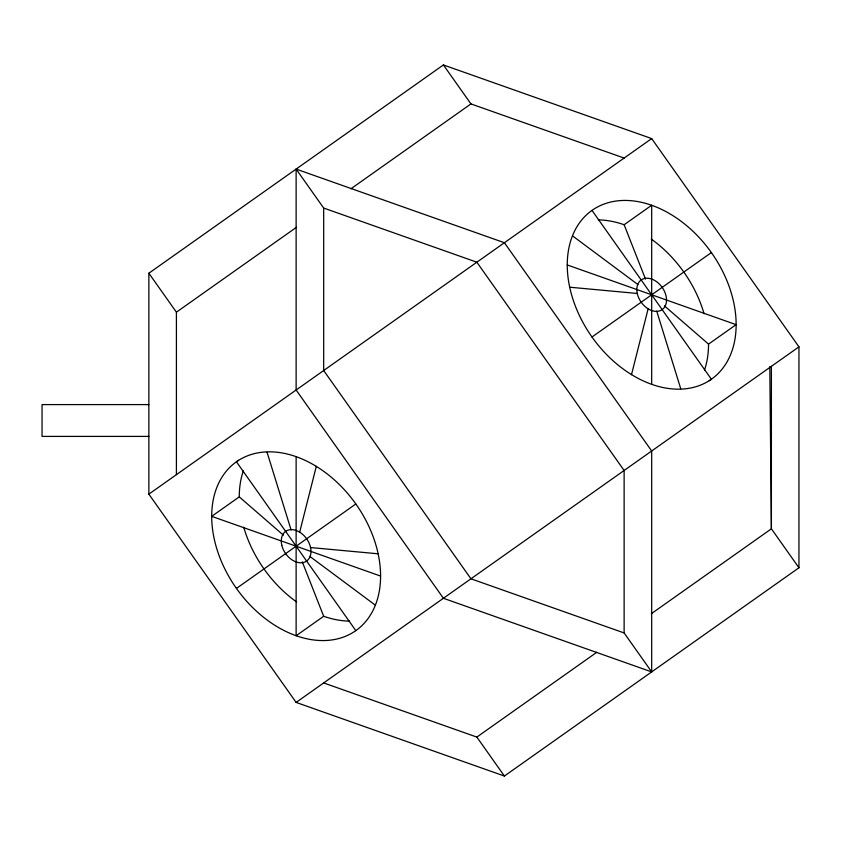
<?xml version="1.0" encoding="UTF-8"?>
<svg xmlns="http://www.w3.org/2000/svg" width="841" height="841" viewBox="0 0 841 841"><rect width="100%" height="100%" fill="white"/><g stroke="black" fill="none" stroke-linecap="round" stroke-linejoin="round"><path stroke-width="1.26" d="M299.648 532.258L316.311 466.335M631.496 374.666L648.148 308.742M148.857 273.23L443.396 64.946L651.68 138.586L798.95 346.86L798.95 567.77L504.4 776.054L296.127 702.414L148.857 494.14L148.857 273.23L176.41 312.19L176.41 474.65M176.41 312.19L296.474 227.291M350.886 188.815L470.949 103.916L624.127 158.066M148.857 494.14L651.68 138.586M238.55 460.29L236.437 461.783L355.827 630.624A103.39 73.114 54.7 0 0 317.982 467.438A103.39 73.114 54.7 0 0 214.581 540.553A103.39 73.114 54.7 0 0 355.827 630.624M243.301 470.939A103.39 73.114 54.7 0 0 239.254 496.873L211.701 516.353L380.553 576.053M598.319 219.9A103.39 73.114 54.7 0 1 624.127 224.736L651.68 205.246L651.68 384.337M236.437 588.416L355.827 503.99M591.98 337.01L711.37 252.584M349.478 621.1A103.39 73.114 54.7 0 1 323.68 616.264L296.127 635.754L296.127 456.663M704.506 370.061A103.39 73.114 54.7 0 0 708.543 344.127L736.096 324.647L567.255 264.947A103.39 73.114 54.7 0 1 693.888 232.169A103.39 73.114 54.7 0 1 693.888 387.27A103.39 73.114 54.7 0 1 567.255 264.947M709.257 380.71L711.37 379.217L591.98 210.376M296.127 702.414L798.95 346.86M323.68 682.934L476.847 737.084L596.921 652.185M651.333 613.709L771.397 528.81L771.397 366.35M148.857 404.595L42.05 404.595L42.05 436.405L148.857 436.405M569.651 287.202L637.352 293.467M310.445 547.533L378.156 553.798M296.127 169.094L504.4 242.723L651.68 450.997L651.68 671.906L443.396 598.277L296.127 390.003L296.127 169.094L323.68 208.053L476.847 262.203L624.127 470.487L624.127 632.947L651.68 671.906M624.127 632.947L470.949 578.797L323.68 370.513L323.68 208.053M572.837 236.111L638.014 284.626M309.793 556.374L374.97 604.889M664.422 305.851L708.543 344.127M239.254 496.873L283.385 535.149M443.396 64.946L470.949 103.916M798.95 567.77L771.397 528.81L769.799 366.655M476.847 737.084L504.4 776.054M624.127 224.736L645.499 279.086M302.308 561.914L323.68 616.264M656.716 311.065L680.726 388.679M267.081 452.321L291.091 529.935M296.568 601.935A103.39 73.114 54.7 0 1 243.732 527.212M651.239 239.065A103.39 73.114 54.7 0 1 704.075 313.788M637.341 293.803A18.176 12.857 54.7 0 0 662.172 309.635A18.176 12.857 54.7 0 0 655.517 280.947A18.176 12.857 54.7 0 0 637.341 293.803M281.788 545.21A18.176 12.857 54.7 0 0 306.629 561.052A18.176 12.857 54.7 0 0 299.974 532.353A18.176 12.857 54.7 0 0 281.788 545.21"/></g></svg>
